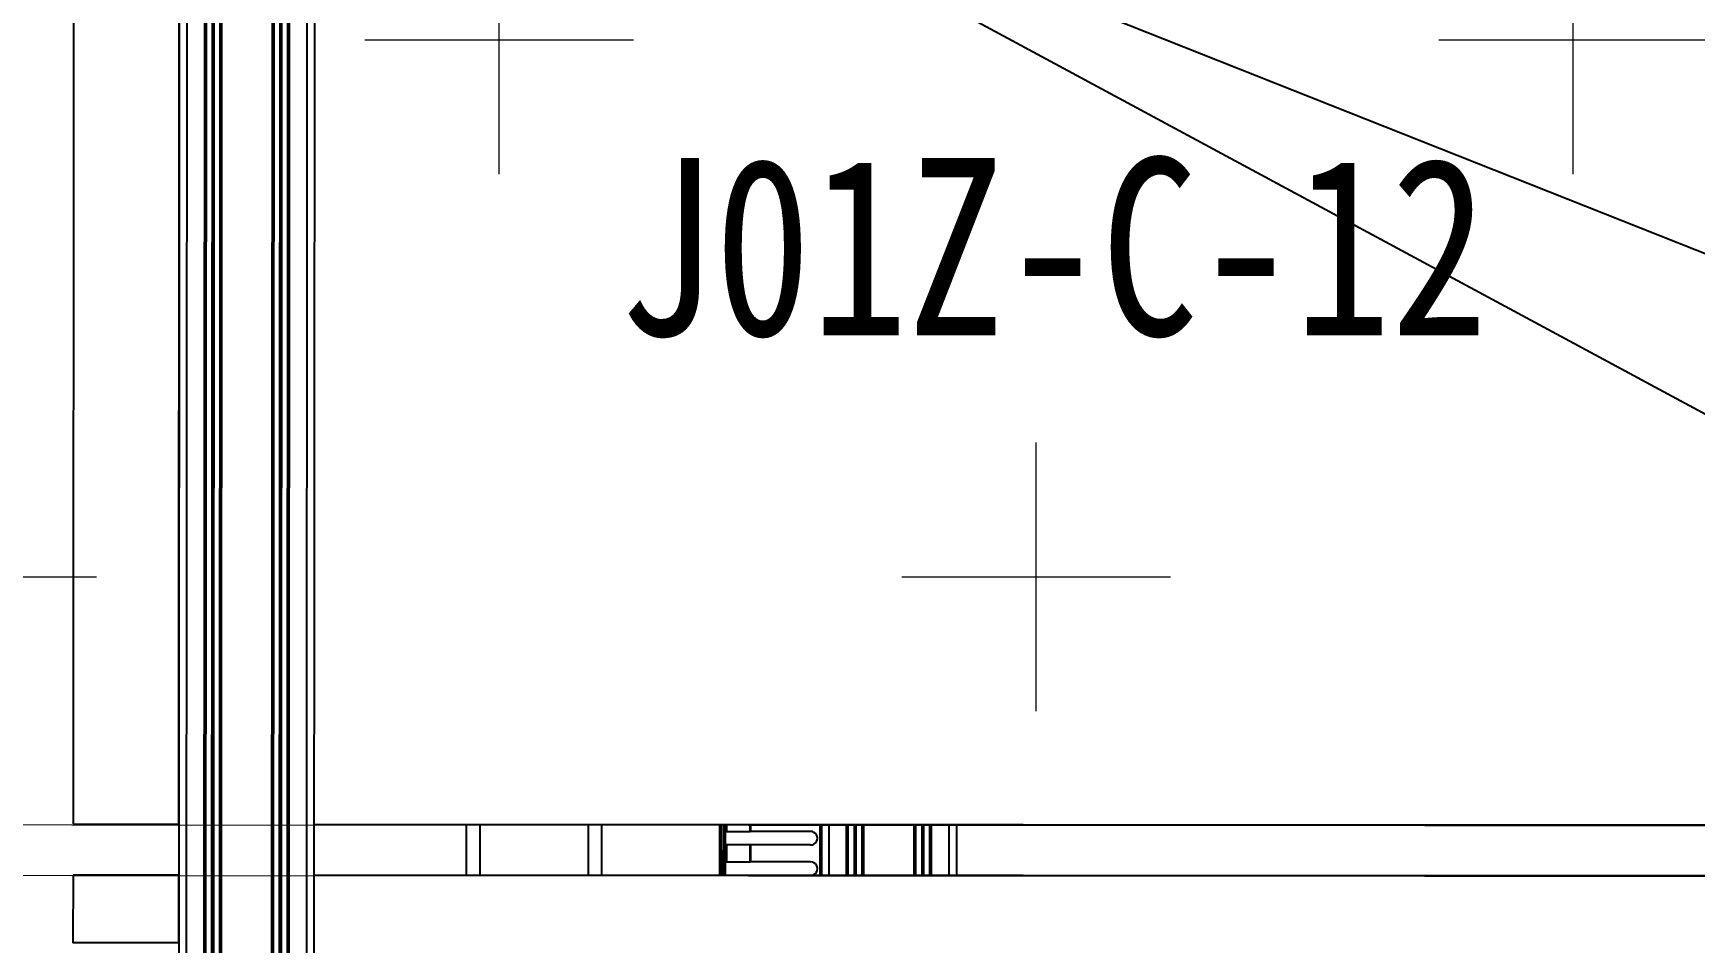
# Model space of a CAD drawing. Header units: millimetres. Extents: x 845401 to 948039, y 511594 to 550263.
# Drawn here: x 919852 to 920834, y 535966 to 536504 of the extents above; entities that cross this region are included whole.
import ezdxf

# ---------------------------------------------------------------- set-up
doc = ezdxf.new("R2010")
doc.units = ezdxf.units.MM
doc.layers.add('00', color=7, linetype='Continuous')
doc.layers.add('A-剖-0.10mm.......SECT-L01', color=255, linetype='Continuous', lineweight=18)
doc.styles.add('宋体', font='simsun.ttc', dxfattribs={"width": 0.8, "height": 700})

# ---------------------------------------------------------------- blocks, each defined once
blk = doc.blocks.new('装车区五面扫俯视图20210323')
at = {"color": 7, "linetype": 'Continuous', "lineweight": 25}
for p, q in [((142444.03, 86474.89), (142444.03, 84114.89)), ((142448.53, 86474.89), (142448.53, 84114.89)), ((142458.93, 86474.89), (142458.93, 84114.89)), ((142459.93, 86474.89), (142459.93, 84114.89)), ((142463.51, 86474.89), (142463.51, 84114.89)), ((142464.03, 86474.89), (142464.03, 84114.89)), ((142464.55, 86474.89), (142464.55, 84114.89)), ((142468.13, 86474.89), (142468.13, 84114.89)), ((142469.13, 86474.89), (142469.13, 84114.89)), ((142498.93, 86474.89), (142498.93, 84114.89)), ((142499.93, 86474.89), (142499.93, 84114.89)), ((142503.51, 86474.89), (142503.51, 84114.89)), ((142504.03, 86474.89), (142504.03, 84114.89)), ((142504.55, 86474.89), (142504.55, 84114.89)), ((142508.13, 86474.89), (142508.13, 84114.89)), ((142509.13, 86474.89), (142509.13, 84114.89)), ((142519.53, 86474.89), (142519.53, 84114.89)), ((142524.03, 86474.89), (142524.03, 84114.89)), ((142381.53, 85894.89), (142381.53, 84694.89)), ((142444.03, 84694.89), (142444.03, 85894.89)), ((143893.17, 84816.27), (142773.34, 85259.59)), ((142773.34, 85246.84), (143658.35, 84769.89)), ((142444.03, 84694.89), (142381.53, 84694.89)), ((142444.03, 84694.89), (142381.53, 84694.89)), ((143834.99, 84694.89), (142524.03, 84694.89)), ((142614.03, 84694.89), (142614.03, 84664.89)), ((142694.03, 84694.89), (142694.03, 84664.89)), ((142764.03, 84664.89), (142764.03, 84694.89)), ((142767.03, 84694.89), (142767.03, 84664.89)), ((142768.03, 84690.89), (142768.03, 84694.89)), ((142824.03, 84694.89), (142824.03, 84664.89)), ((142838.93, 84664.89), (142838.93, 84694.89)), ((142839.93, 84664.89), (142839.93, 84694.89)), ((142843.51, 84664.89), (142843.51, 84694.89)), ((142844.03, 84664.89), (142844.03, 84694.89)), ((142844.55, 84664.89), (142844.55, 84694.89)), ((142848.13, 84664.89), (142848.13, 84694.89)), ((142849.13, 84664.89), (142849.13, 84694.89)), ((142878.93, 84664.89), (142878.93, 84694.89)), ((142879.93, 84664.89), (142879.93, 84694.89)), ((142883.51, 84664.89), (142883.51, 84694.89)), ((142884.03, 84664.89), (142884.03, 84694.89)), ((142884.55, 84664.89), (142884.55, 84694.89)), ((142888.13, 84664.89), (142888.13, 84694.89)), ((142889.13, 84664.89), (142889.13, 84694.89)), ((142904.03, 84664.89), (142904.03, 84694.89)), ((142767.03, 84690.89), (142768.03, 84690.89)), ((142768.03, 84690.89), (142781.94, 84690.89)), ((142782.13, 84690.89), (142781.94, 84690.89)), ((142817.63, 84690.89), (142782.13, 84690.89)), ((142768.03, 84682.89), (142767.03, 84682.89)), ((142768.03, 84672.89), (142768.03, 84682.89)), ((142781.94, 84682.89), (142768.03, 84682.89)), ((142781.94, 84672.89), (142781.94, 84682.89)), ((142781.94, 84682.89), (142782.13, 84682.89)), ((142782.13, 84682.89), (142782.13, 84672.89)), ((142817.63, 84682.89), (142782.13, 84682.89)), ((142767.03, 84672.89), (142768.03, 84672.89)), ((142768.03, 84672.89), (142781.94, 84672.89)), ((142782.13, 84672.89), (142781.94, 84672.89)), ((142817.63, 84672.89), (142782.13, 84672.89)), ((142381.53, 84664.89), (142381.53, 84624.89)), ((142444.03, 84664.89), (142381.53, 84664.89)), ((142444.03, 84664.89), (142381.53, 84664.89)), ((142444.03, 84624.89), (142444.03, 84664.89)), ((143842.95, 84664.89), (142524.03, 84664.89)), ((142444.03, 84624.89), (142381.53, 84624.89)), ((142444.03, 84624.89), (142381.53, 84624.89))]:
    blk.add_line(p, q, dxfattribs=at)
at = {"color": 8, "linetype": 'Continuous', "lineweight": 25}
for p, q in [((142622.03, 84694.89), (142622.03, 84664.89)), ((142686.03, 84694.89), (142686.03, 84664.89)), ((142764.83, 84694.89), (142764.83, 84664.89)), ((142766.23, 84664.89), (142766.23, 84694.89)), ((142781.94, 84690.89), (142781.94, 84694.89)), ((142782.13, 84694.89), (142782.13, 84690.89)), ((142823.23, 84664.89), (142823.23, 84694.89)), ((142828.53, 84664.89), (142828.53, 84694.89)), ((142899.53, 84664.89), (142899.53, 84694.89))]:
    blk.add_line(p, q, dxfattribs=at)
at = {"color": 7, "linetype": 'Continuous', "lineweight": 25}
for centre in [(142817.63, 84686.89), (142817.63, 84668.89)]:
    blk.add_arc(centre, 4, 270, 90, dxfattribs=at)
blk = doc.blocks.new('*U100485')
at = {"color": 1}
blk.add_lwpolyline([(0, -630), (2000, -630), (2000, 630), (0, 630)], close=True, dxfattribs=at)
at = {"color": 4}
blk.add_lwpolyline([(0, -600), (2000, -600), (2000, 600), (0, 600)], close=True, dxfattribs=at)
for tag, p in [('设备编号', (485.24, 55.29)), ('设备高度', (489.75, -155.56))]:
    blk.add_attdef(tag, p, '', height=100)
at = {"flags": 1}
blk.add_attdef('设备类型', (1099.76, -37.08), '', height=100, dxfattribs=at)
blk = doc.blocks.new('C线')
at = {"color": 4, "rotation": 359.9712527628268}
blk.add_blockref('装车区五面扫俯视图20210323', (859321.43, 390250.68, 12.69), dxfattribs=at)
at = {"layer": 'A-剖-0.10mm.......SECT-L01', "color": 1, "rotation": 359.9712527628268}
blk.add_blockref('*U100485', (1001345.02, 475474.08, 12.69), dxfattribs=at)
at = {"layer": 'A-剖-0.10mm.......SECT-L01', "color": 1, "insert": (1002067.58, 475268.16, 2505.38), "char_height": 105, "width": 1150.1782, "attachment_point": 1, "style": '宋体'}
blk.add_mtext('J01Z-C-12', dxfattribs=at)
blk = doc.blocks.new('BC线平台')
at = {"layer": 'A-剖-0.10mm.......SECT-L01'}
h = blk.add_hatch(dxfattribs=at)
h.set_pattern_fill('CROSS', color=2, scale=50)
h.set_pattern_definition([(0, (691447.87, 341554.85), (317.5, 317.5), [158.75, -476.25]), (90, (691527.24, 341475.47), (-317.5, 317.5), [158.75, -476.25])])
h.paths.add_polyline_path([(791174.13, 370096.42), (802932.03, 370096.42), (802932.03, 366396.42), (791174.13, 366396.42)])

msp = doc.modelspace()

# ---------------------------------------------------------------- block references
at = {"layer": '00'}
for name, p in [('BC线平台', (120688.34, 168041.31, -0.98)), ('C线', (-81869.83, 61162.22))]:
    msp.add_blockref(name, p, dxfattribs=at)

doc.saveas('drawing.dxf')
